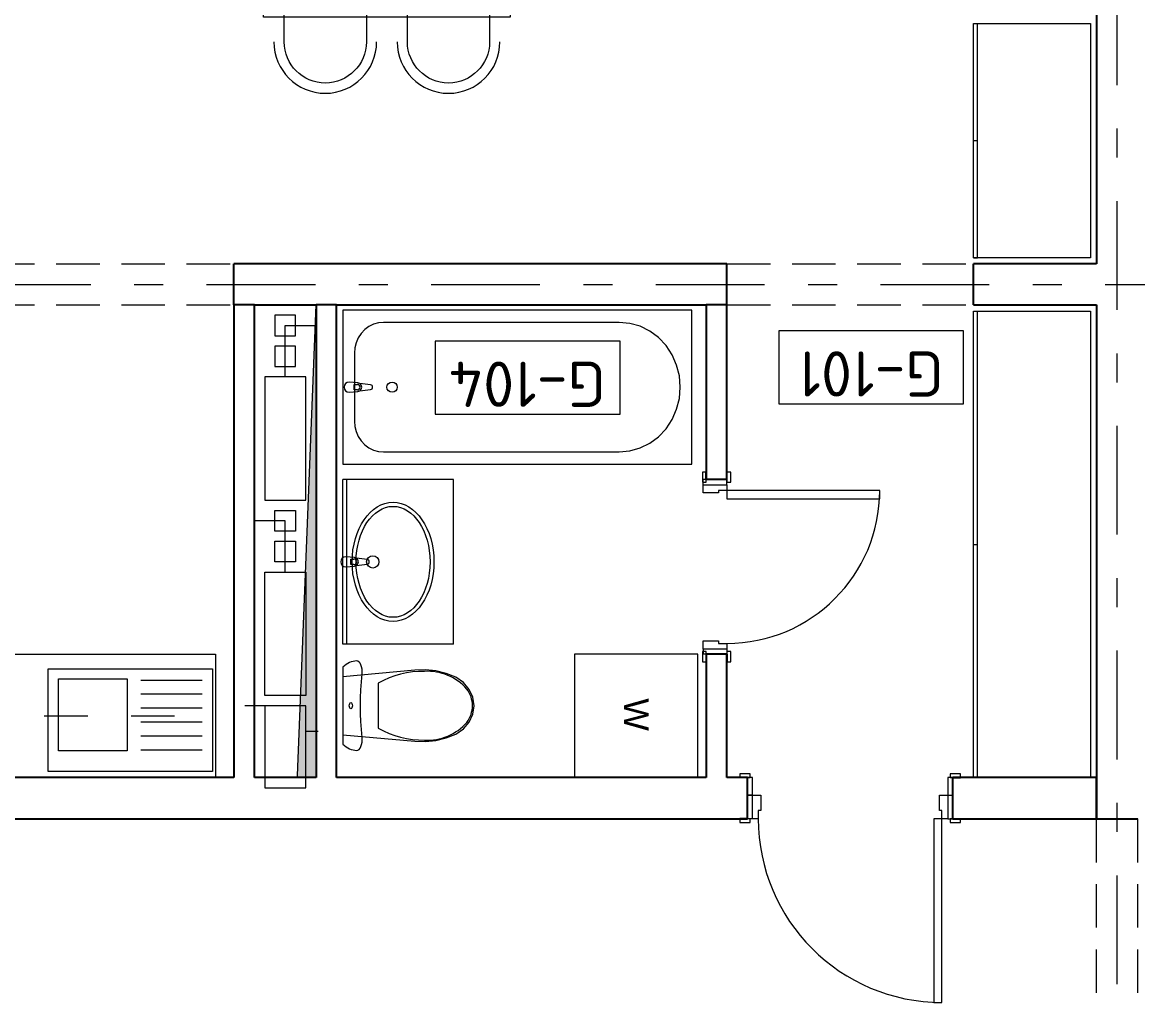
# Model space of a CAD drawing. Header units: millimetres. Extents: x 18162 to 3540582, y 72188 to 247925.
# Drawn here: x 675181 to 680611, y 87646 to 92421 of the extents above; entities that cross this region are included whole.
import ezdxf
from ezdxf.enums import TextEntityAlignment as Align

# ---------------------------------------------------------------- set-up
doc = ezdxf.new("R2010")
doc.units = ezdxf.units.MM
doc.header["$MEASUREMENT"] = 0
doc.set_wipeout_variables(frame=1)
for name, pattern in [('Dashed', [423.333333, 211.666667, -211.666667]), ('Double Dashed', [1093.611073, 529.166651, -211.666656, 141.111112, -211.666656]), ('Hidden Line', [317.5, 211.666667, -105.833333]), ('Wipeout_Contour', [1000, 0, -1000])]:
    doc.linetypes.add(name, pattern=pattern)
for name, color, linetype in [('Archicad Doors', 7, 'Continuous'), ('Archicad Zone Stamps', 7, 'Continuous'), ('Drawing & Figure', 7, 'Continuous'), ('Interior - Equipment', 7, 'Continuous'), ('Interior - Furniture', 7, 'Continuous'), ('Model Unit - Zone A', 7, 'Continuous'), ('Structural - Bearing', 7, 'Continuous'), ('Structural - Grid', 7, 'Continuous')]:
    doc.layers.add(name, color=color, linetype=linetype)
doc.styles.add('GENERATED_STYLE_1', font='arial.ttf')
doc.styles.add('GENERATED_STYLE_2', font='')
doc.styles.add('GENERATED_STYLE_3', font='', dxfattribs={"width": 0.8})
doc.styles.get('GENERATED_STYLE_2').set_extended_font_data('ISOCPEUR MON')
doc.styles.get('GENERATED_STYLE_3').set_extended_font_data('ISOCPEUR MON')

# ---------------------------------------------------------------- blocks, each defined once
blk = doc.blocks.new('АЦӨ_G-104_66_3', base_point=(677641.3, 90692.1))
at = {"layer": 'Archicad Zone Stamps', "color": 7, "linetype": 'Continuous', "lineweight": 5}
for p, q in [((678091.3, 90869.5), (677191.3, 90869.5)), ((677191.3, 90869.5), (677191.3, 90514.7)), ((678091.3, 90514.7), (678091.3, 90869.5)), ((677191.3, 90514.7), (678091.3, 90514.7))]:
    blk.add_line(p, q, dxfattribs=at)
at = {"layer": 'Archicad Zone Stamps', "color": 7, "lineweight": 5, "style": 'GENERATED_STYLE_2'}
for tag, p in [('DUMMY_861', (677257, 90550.2)), ('ROOM_NUMBER', (677641.3, 90550.2))]:
    blk.add_attdef(tag, text='', height=220, rotation=180, dxfattribs=at).set_placement(p, align=Align.TOP_CENTER)
blk = doc.blocks.new('Үүдний хэсэг_G-101_87_3', base_point=(679313.7, 90742.2))
at = {"layer": 'Archicad Zone Stamps', "color": 7, "linetype": 'Continuous', "lineweight": 5}
for p, q in [((679763.7, 90919.6), (678863.7, 90919.6)), ((678863.7, 90919.6), (678863.7, 90564.7)), ((679763.7, 90564.7), (679763.7, 90919.6)), ((678863.7, 90564.7), (679763.7, 90564.7))]:
    blk.add_line(p, q, dxfattribs=at)
at = {"layer": 'Archicad Zone Stamps', "color": 7, "lineweight": 5, "style": 'GENERATED_STYLE_2'}
for tag, p in [('DUMMY_861', (678962.4, 90600.2)), ('ROOM_NUMBER', (679313.7, 90600.2))]:
    blk.add_attdef(tag, text='', height=220, rotation=180, dxfattribs=at).set_placement(p, align=Align.TOP_CENTER)
blk = doc.blocks.new('Rectangular Door Opening 27[80]_3', base_point=(636137.8, 0))
at = {"layer": 'Archicad Doors', "color": 7, "linetype": 'Hidden Line', "lineweight": 13}
for p, q in [((678611.3, 91245.7), (679811.3, 91245.7)), ((678611.3, 91045.7), (678611.3, 91245.7)), ((679811.3, 91045.7), (679811.3, 91245.7)), ((678611.3, 91045.7), (679811.3, 91045.7))]:
    blk.add_line(p, q, dxfattribs=at)
blk = doc.blocks.new('Rectangular Door Opening 27[81]_3', base_point=(636137.8, 0))
at = {"layer": 'Archicad Doors', "color": 7, "linetype": 'Hidden Line', "lineweight": 13}
for p, q in [((674711.3, 91245.7), (676211.3, 91245.7)), ((674711.3, 91045.7), (674711.3, 91245.7)), ((676211.3, 91045.7), (676211.3, 91245.7)), ((674711.3, 91045.7), (676211.3, 91045.7))]:
    blk.add_line(p, q, dxfattribs=at)
blk = doc.blocks.new('Door 27[93]_3', base_point=(636137.8, 0))
at = {"layer": 'Archicad Doors', "color": 7, "linetype": 'Continuous', "lineweight": 13}
for p, q in [((678724.3, 88764.7), (678674.3, 88764.7)), ((678674.3, 88764.7), (678674.3, 88745.7)), ((678674.3, 88745.7), (678724.3, 88745.7)), ((678711.3, 88745.7), (678674.3, 88745.7)), ((678711.3, 88745.7), (678674.3, 88745.7)), ((678736.3, 88745.7), (678711.3, 88745.7)), ((678711.3, 88745.7), (678711.3, 88660.7)), ((678711.3, 88660.7), (678711.3, 88745.7)), ((678711.3, 88660.7), (678711.3, 88745.7)), ((678724.3, 88745.7), (678724.3, 88764.7)), ((678736.3, 88660.7), (678736.3, 88745.7)), ((679711.3, 88745.7), (679686.3, 88745.7)), ((679686.3, 88745.7), (679686.3, 88660.7)), ((679748.3, 88764.7), (679698.3, 88764.7)), ((679698.3, 88764.7), (679698.3, 88745.7)), ((679698.3, 88745.7), (679748.3, 88745.7)), ((679711.3, 88660.7), (679711.3, 88745.7)), ((679711.3, 88660.7), (679711.3, 88745.7)), ((679711.3, 88660.7), (679711.3, 88745.7)), ((679711.3, 88745.7), (679748.3, 88745.7)), ((679711.3, 88745.7), (679748.3, 88745.7)), ((679748.3, 88745.7), (679748.3, 88764.7)), ((678711.3, 88660.7), (678736.3, 88660.7)), ((678736.3, 88660.7), (678711.3, 88660.7)), ((678711.3, 88545.7), (678711.3, 88660.7)), ((678711.3, 88545.7), (678711.3, 88660.7)), ((678711.3, 88545.7), (678711.3, 88660.7)), ((678736.3, 88545.7), (678736.3, 88660.7)), ((678736.3, 88660.7), (678776.3, 88660.7)), ((678776.3, 88660.7), (678776.3, 88585.7)), ((679646.3, 88585.7), (679646.3, 88660.7)), ((679646.3, 88660.7), (679686.3, 88660.7)), ((679686.3, 88660.7), (679711.3, 88660.7)), ((679686.3, 88660.7), (679711.3, 88660.7)), ((679686.3, 88660.7), (679686.3, 88545.7)), ((679711.3, 88545.7), (679711.3, 88660.7)), ((679711.3, 88545.7), (679711.3, 88660.7)), ((679711.3, 88545.7), (679711.3, 88660.7)), ((678776.3, 88585.7), (678764.3, 88585.7)), ((678764.3, 88585.7), (678764.3, 88545.7)), ((679658.3, 88585.7), (679646.3, 88585.7)), ((679658.3, 88545.7), (679658.3, 88585.7)), ((678724.3, 88545.7), (678674.3, 88545.7)), ((678674.3, 88545.7), (678674.3, 88526.7)), ((678711.3, 88545.7), (678674.3, 88545.7)), ((678711.3, 88545.7), (678674.3, 88545.7)), ((678674.3, 88526.7), (678724.3, 88526.7)), ((678736.3, 88545.7), (678711.3, 88545.7)), ((678724.3, 88526.7), (678724.3, 88545.7)), ((678764.3, 88545.7), (678736.3, 88545.7)), ((679658.3, 88545.7), (679618.3, 88545.7)), ((679618.3, 88545.7), (679618.3, 87651.7)), ((679686.3, 88545.7), (679658.3, 88545.7)), ((679658.3, 87651.7), (679658.3, 88545.7)), ((679686.3, 88545.7), (679711.3, 88545.7)), ((679748.3, 88545.7), (679698.3, 88545.7)), ((679698.3, 88545.7), (679698.3, 88526.7)), ((679698.3, 88526.7), (679748.3, 88526.7)), ((679711.3, 88545.7), (679748.3, 88545.7)), ((679711.3, 88545.7), (679748.3, 88545.7)), ((679748.3, 88526.7), (679748.3, 88545.7)), ((679618.3, 87651.7), (679658.3, 87651.7))]:
    blk.add_line(p, q, dxfattribs=at)
blk.add_arc((679658.3, 88545.7), 894, 180, 270, dxfattribs=at)
blk = doc.blocks.new('Door 27[100]_3', base_point=(636137.8, 0))
at = {"layer": 'Archicad Doors', "color": 7, "linetype": 'Continuous', "lineweight": 13}
for p, q in [((678511.3, 90232.7), (678492.3, 90232.7)), ((678492.3, 90232.7), (678492.3, 90182.7)), ((678496.3, 90170.7), (678496.3, 90195.7)), ((678611.3, 90195.7), (678496.3, 90195.7)), ((678511.3, 90182.7), (678511.3, 90232.7)), ((678511.3, 90195.7), (678511.3, 90232.7)), ((678511.3, 90195.7), (678511.3, 90232.7)), ((678611.3, 90195.7), (678511.3, 90195.7)), ((678611.3, 90195.7), (678511.3, 90195.7)), ((678630.3, 90232.7), (678611.3, 90232.7)), ((678611.3, 90232.7), (678611.3, 90182.7)), ((678611.3, 90195.7), (678611.3, 90232.7)), ((678611.3, 90195.7), (678611.3, 90232.7)), ((678611.3, 90170.7), (678611.3, 90195.7)), ((678630.3, 90182.7), (678630.3, 90232.7)), ((678492.3, 90182.7), (678511.3, 90182.7)), ((678496.3, 90170.7), (678611.3, 90170.7)), ((678496.3, 90130.7), (678496.3, 90170.7)), ((678611.3, 90142.7), (678571.3, 90142.7)), ((678571.3, 90142.7), (678571.3, 90130.7)), ((678611.3, 90182.7), (678630.3, 90182.7)), ((678611.3, 90170.7), (678611.3, 90142.7)), ((679355.3, 90142.7), (678611.3, 90142.7)), ((678611.3, 90142.7), (678611.3, 90102.7)), ((679355.3, 90102.7), (679355.3, 90142.7)), ((678571.3, 90130.7), (678496.3, 90130.7)), ((678611.3, 90102.7), (679355.3, 90102.7)), ((678496.3, 89410.7), (678571.3, 89410.7)), ((678496.3, 89370.7), (678496.3, 89410.7)), ((678571.3, 89410.7), (678571.3, 89398.7)), ((678571.3, 89398.7), (678611.3, 89398.7)), ((678611.3, 89398.7), (678611.3, 89370.7)), ((678492.3, 89358.7), (678492.3, 89308.7)), ((678511.3, 89358.7), (678492.3, 89358.7)), ((678496.3, 89370.7), (678496.3, 89345.7)), ((678611.3, 89370.7), (678496.3, 89370.7)), ((678611.3, 89345.7), (678496.3, 89345.7)), ((678511.3, 89308.7), (678511.3, 89358.7)), ((678611.3, 89345.7), (678511.3, 89345.7)), ((678611.3, 89345.7), (678511.3, 89345.7)), ((678511.3, 89345.7), (678511.3, 89308.7)), ((678511.3, 89345.7), (678511.3, 89308.7)), ((678611.3, 89370.7), (678611.3, 89345.7)), ((678611.3, 89358.7), (678611.3, 89308.7)), ((678630.3, 89358.7), (678611.3, 89358.7)), ((678611.3, 89345.7), (678611.3, 89308.7)), ((678611.3, 89345.7), (678611.3, 89308.7)), ((678630.3, 89308.7), (678630.3, 89358.7)), ((678492.3, 89308.7), (678511.3, 89308.7)), ((678611.3, 89308.7), (678630.3, 89308.7))]:
    blk.add_line(p, q, dxfattribs=at)
blk.add_arc((678611.3, 90142.7), 744, 270, 0, dxfattribs=at)
blk = doc.blocks.new('Rectangular Door Opening 27[101]_3', base_point=(636137.8, 0))
at = {"layer": 'Archicad Doors', "color": 7, "linetype": 'Hidden Line', "lineweight": 13}
for p, q in [((680411.3, 86745.7), (680411.3, 88545.7)), ((680411.3, 88545.7), (680611.3, 88545.7)), ((680611.3, 86745.7), (680611.3, 88545.7)), ((680411.3, 86745.7), (680611.3, 86745.7))]:
    blk.add_line(p, q, dxfattribs=at)
blk = doc.blocks.new('Basin Cabinet 27[191]_3', base_point=(677281.3, 89395.7))
at = {"layer": 'Interior - Equipment', "color": 7, "linetype": 'Continuous', "lineweight": 5}
for p, q in [((676741.3, 89395.7), (676741.3, 90195.7)), ((677281.3, 90195.7), (676741.3, 90195.7)), ((676761.3, 89395.7), (676761.3, 90195.7)), ((677281.3, 89395.7), (677281.3, 90195.7)), ((676781.2, 89809.3), (676796.1, 89809.3)), ((676781.2, 89782.1), (676781.2, 89809.3)), ((676796.1, 89782.1), (676781.2, 89782.1)), ((677281.3, 89395.7), (676741.3, 89395.7))]:
    blk.add_line(p, q, dxfattribs=at)
at = {"layer": 'Interior - Equipment', "color": 7, "linetype": 'Continuous', "lineweight": 5, "flags": 128}
blk.add_lwpolyline([(676756.3, 89770.7), (676798.3, 89774.7, 0.12102), (676807.8, 89777.9), (676860.7, 89784.6, 0.882566), (676860.7, 89806.8), (676807.8, 89813.4, 0.12102), (676798.3, 89816.7), (676756.3, 89820.7, 1)], format="xyb", close=True, dxfattribs=at)
at = {"layer": 'Interior - Equipment', "color": 7, "linetype": 'Continuous', "lineweight": 5}
blk.add_circle((676887.5, 89795.7), 30, dxfattribs=at)
for centre, radius, start, end in [((676796.4, 89795.7), 21.1, 302.771, 57.229), ((676796.1, 89795.7), 13.6, 270, 90)]:
    blk.add_arc(centre, radius, start, end, dxfattribs=at)
for major_axis, ratio in [((0, 290), 0.686667), ((0, 270), 0.666667)]:
    blk.add_ellipse((676986.3, 89795.7), major_axis=major_axis, ratio=ratio, dxfattribs=at)
blk = doc.blocks.new('Bathtub 27[192]_3', base_point=(676741.3, 91020.7))
at = {"layer": 'Interior - Equipment', "color": 7, "linetype": 'Continuous', "lineweight": 5}
for p, q in [((676797.6, 90659.3), (676812.4, 90659.3)), ((676797.6, 90632.1), (676797.6, 90659.3)), ((676812.4, 90632.1), (676797.6, 90632.1))]:
    blk.add_line(p, q, dxfattribs=at)
at = {"layer": 'Interior - Equipment', "color": 7, "linetype": 'Continuous', "lineweight": 5, "flags": 128}
for points in [[(676741.3, 90270.7), (678441.3, 90270.7), (678441.3, 91020.7), (676741.3, 91020.7)], [(676939.7, 90960.7), (676915.1, 90958.4), (676891.2, 90951.6), (676868.8, 90940.6), (676848.6, 90925.6), (676831.1, 90907.1), (676817, 90885.7), (676806.5, 90862), (676800.1, 90836.7), (676798, 90810.7), (676798, 90480.7), (676800.1, 90454.6), (676806.5, 90429.4), (676817, 90405.7), (676831.1, 90384.3), (676848.6, 90365.8), (676868.8, 90350.8), (676891.2, 90339.7), (676915.1, 90333), (676939.7, 90330.7), (678087.2, 90330.7), (678138.8, 90335.5), (678188.9, 90349.7), (678235.9, 90372.9), (678278.4, 90404.4), (678315.1, 90443.2), (678344.8, 90488.2), (678366.7, 90537.9), (678380.1, 90591), (678384.7, 90645.7), (678380.1, 90700.4), (678366.7, 90753.4), (678344.8, 90803.2), (678315.1, 90848.2), (678278.4, 90887), (678235.9, 90918.5), (678188.9, 90941.7), (678138.8, 90955.9), (678087.2, 90960.7)]]:
    blk.add_lwpolyline(points, close=True, dxfattribs=at)
blk.add_lwpolyline([(676772.6, 90620.7), (676814.6, 90624.7, 0.12102), (676824.1, 90627.9), (676877, 90634.6, 0.882566), (676877, 90656.8), (676824.1, 90663.4, 0.12102), (676814.6, 90666.7), (676772.6, 90670.7, 1)], format="xyb", close=True, dxfattribs=at)
at = {"layer": 'Interior - Equipment', "color": 7, "linetype": 'Continuous', "lineweight": 5}
blk.add_circle((676981.3, 90645.7), 25, dxfattribs=at)
for centre, radius, start, end in [((676812.4, 90645.7), 13.6, 270, 90), ((676812.7, 90645.7), 21.1, 302.771, 57.229)]:
    blk.add_arc(centre, radius, start, end, dxfattribs=at)
blk = doc.blocks.new('WC 27[193]_3', base_point=(676741.3, 89095.7))
at = {"layer": 'Interior - Equipment', "color": 7, "linetype": 'Continuous', "lineweight": 5}
for p, q in [((676914.4, 89204.6), (676914.4, 89095.7)), ((676914.4, 89095.7), (676914.4, 88986.7))]:
    blk.add_line(p, q, dxfattribs=at)
at = {"layer": 'Interior - Equipment', "color": 7, "linetype": 'Continuous', "lineweight": 5, "flags": 128}
for points in [[(676741.3, 88908.9), (676749.2, 88901.8), (676757.4, 88895.6), (676765.7, 88890.3), (676774.1, 88886), (676782.7, 88882.6), (676791.3, 88880.1), (676800, 88878.7), (676808.8, 88878.2), (676814.8, 88879.5), (676820.6, 88883.2), (676825.8, 88889.3), (676830.1, 88897.5), (676833.4, 88907.2), (676835.5, 88918.1), (676836.3, 88929.6), (676835.8, 88941.2), (676832.2, 88979.5), (676829.7, 89018), (676828.1, 89056.8), (676827.6, 89095.7), (676828.1, 89134.5), (676829.7, 89173.3), (676832.2, 89211.9), (676835.8, 89250.2), (676836.3, 89261.7), (676835.5, 89273.2), (676833.4, 89284.1), (676830.1, 89293.9), (676825.8, 89302), (676820.6, 89308.1), (676814.8, 89311.9), (676808.8, 89313.2), (676800, 89312.7), (676791.3, 89311.2), (676782.7, 89308.8), (676774.1, 89305.4), (676765.7, 89301), (676757.4, 89295.7), (676749.2, 89289.5), (676741.3, 89282.4)], [(677194.8, 88926.2), (677244.5, 88938.7), (677291.4, 88957.7), (677328.6, 88983.3), (677357.2, 89016.3), (677375.1, 89054.6), (677381.3, 89095.7), (677375.1, 89136.7), (677357.2, 89175), (677328.6, 89208.1), (677291.4, 89233.7), (677244.5, 89252.7), (677194.8, 89265.1), (677143.4, 89270.6), (677091.7, 89269), (676741.3, 89236.6), (676741.3, 88954.7), (677091.7, 88922.3), (677143.4, 88920.8)]]:
    blk.add_lwpolyline(points, close=True, dxfattribs=at)
at = {"layer": 'Interior - Equipment', "color": 7, "linetype": 'Continuous', "lineweight": 5}
for centre, major_axis, start_param, end_param in [((677129.3, 88837.6), (425.5, 0), 1.547178, 2.100199), ((677153.6, 89006.2), (257.1, 0), 0.725935, 1.626524), ((677234.1, 89094.9), (138.6, 0), 0.005861, 0.632505), ((677234.1, 89096.5), (138.6, 0), 5.650681, 6.277325), ((677153.6, 89185.1), (257.1, 0), 4.656658, 5.557246), ((677129.3, 89353.8), (425.5, 0), 4.182984, 4.736005)]:
    blk.add_ellipse(centre, major_axis=major_axis, ratio=0.999377, start_param=start_param, end_param=end_param, dxfattribs=at)
blk.add_ellipse((676780.7, 89095.7), major_axis=(0, 15), ratio=0.524717, dxfattribs=at)
blk = doc.blocks.new('Washer 27[194]_3', base_point=(677870.1, 89045.7))
at = {"layer": 'Interior - Equipment', "color": 7, "linetype": 'Continuous', "lineweight": 5, "flags": 128}
blk.add_lwpolyline([(677870.1, 88745.7), (678470.1, 88745.7), (678470.1, 89345.7), (677870.1, 89345.7)], close=True, dxfattribs=at)
at = {"layer": 'Interior - Equipment', "color": 7, "lineweight": 5, "style": 'GENERATED_STYLE_1'}
blk.add_attdef('stDisplayText', text='', height=120, rotation=270, dxfattribs=at).set_placement((678170.1, 89052.5), align=Align.MIDDLE_CENTER)
blk = doc.blocks.new('Kitchen Layout 27[195]_3', base_point=(677141.3, 88745.7))
at = {"layer": 'Interior - Equipment', "color": 7, "linetype": 'Continuous', "lineweight": 5}
for p, q in [((674587, 91776.2), (674445.6, 91634.8)), ((674587, 91634.8), (674445.6, 91776.2)), ((674516.3, 91805.5), (674516.3, 91605.5)), ((674616.3, 91705.5), (674416.3, 91705.5)), ((674741.3, 91045.7), (674141.3, 90505.5)), ((674741.3, 90505.5), (674141.3, 91045.7)), ((675357.6, 89225.7), (675692.6, 89225.7)), ((675357.6, 88875.7), (675357.6, 89225.7)), ((675692.6, 89225.7), (675692.6, 88875.7)), ((675757.6, 89220.7), (676057.6, 89220.7)), ((675757.6, 89152.7), (676057.6, 89152.7)), ((675757.6, 89084.7), (676057.6, 89084.7)), ((675757.6, 89016.7), (676057.6, 89016.7)), ((675757.6, 88948.7), (676057.6, 88948.7)), ((675692.6, 88875.7), (675357.6, 88875.7)), ((675757.6, 88880.7), (676057.6, 88880.7))]:
    blk.add_line(p, q, dxfattribs=at)
at = {"layer": 'Interior - Equipment', "color": 7, "linetype": 'Dashed', "lineweight": 5}
for p, q in [((674141.3, 88745.7), (674141.3, 90505.5)), ((674141.3, 90505.5), (674441.3, 90505.5)), ((674441.3, 90505.5), (674441.3, 89045.7)), ((674441.3, 89045.7), (676121.3, 89045.7)), ((676121.3, 89045.7), (676121.3, 88745.7)), ((676121.3, 88745.7), (674141.3, 88745.7))]:
    blk.add_line(p, q, dxfattribs=at)
at = {"layer": 'Interior - Equipment', "color": 7, "linetype": 'Continuous', "lineweight": 5, "flags": 128}
for points in [[(674891.3, 92155.5), (674891.3, 91255.5), (674141.3, 91255.5), (674141.3, 92155.5)], [(676121.3, 88745.7), (674141.3, 88745.7), (674141.3, 91045.7), (674741.3, 91045.7), (674741.3, 89345.7), (676121.3, 89345.7)], [(674741.3, 91045.7), (674741.3, 90505.5), (674141.3, 90505.5), (674141.3, 91045.7)], [(674691.3, 90402.6), (674691.3, 89822.6), (674191.3, 89822.6), (674191.3, 90402.6)], [(675307.6, 89275.7), (676107.6, 89275.7), (676107.6, 88775.7), (675307.6, 88775.7)]]:
    blk.add_lwpolyline(points, close=True, dxfattribs=at)
at = {"layer": 'Interior - Equipment', "color": 7, "linetype": 'Continuous', "lineweight": 5}
for centre, radius in [((674303.8, 90272.1), 72.5), ((674541.3, 90239), 105), ((674323.3, 89967.6), 90), ((674556.3, 89947.3), 72.5)]:
    blk.add_circle(centre, radius, dxfattribs=at)
blk = doc.blocks.new('Cupboard 27[237]_3', base_point=(679811.3, 91275.4))
at = {"layer": 'Interior - Furniture', "color": 7, "linetype": 'Continuous', "lineweight": 5}
for p, q in [((679831.3, 91275.4), (679831.3, 92415.4)), ((679811.3, 91845.4), (679831.3, 91845.4)), ((679811.3, 91275.4), (679831.3, 91275.4))]:
    blk.add_line(p, q, dxfattribs=at)
at = {"layer": 'Interior - Furniture', "color": 7, "linetype": 'Continuous', "lineweight": 5, "flags": 128}
blk.add_lwpolyline([(679811.3, 91275.4), (679811.3, 92415.4), (680381.6, 92415.4), (680381.6, 91275.4)], close=True, dxfattribs=at)
blk = doc.blocks.new('Cupboard 27[238]_3', base_point=(679811.3, 88745.7))
at = {"layer": 'Interior - Furniture', "color": 7, "linetype": 'Continuous', "lineweight": 5}
for p, q in [((679831.3, 88745.7), (679831.3, 91015.4)), ((679811.3, 89880.5), (679831.3, 89880.5)), ((679811.3, 88745.7), (679831.3, 88745.7))]:
    blk.add_line(p, q, dxfattribs=at)
at = {"layer": 'Interior - Furniture', "color": 7, "linetype": 'Continuous', "lineweight": 5, "flags": 128}
blk.add_lwpolyline([(679811.3, 88745.7), (679811.3, 91015.4), (680381.6, 91015.4), (680381.6, 88745.7)], close=True, dxfattribs=at)
blk = doc.blocks.new('Dining Table Rectangle 27[239]_3', base_point=(676956.3, 92795.7))
at = {"layer": 'Interior - Furniture', "color": 7, "linetype": 'Continuous', "lineweight": 5, "flags": 128}
for points in [[(676456.3, 92995.7), (676856.3, 92995.7), (676856.3, 93265.7, 1), (676456.3, 93265.7)], [(677056.3, 92995.7), (677456.3, 92995.7), (677456.3, 93265.7, 1), (677056.3, 93265.7)], [(676456.3, 92595.7), (676856.3, 92595.7), (676856.3, 92325.7, -1), (676456.3, 92325.7)], [(677056.3, 92595.7), (677456.3, 92595.7), (677456.3, 92325.7, -1), (677056.3, 92325.7)]]:
    blk.add_lwpolyline(points, format="xyb", close=True, dxfattribs=at)
blk.add_lwpolyline([(676356.3, 93145.7), (677556.3, 93145.7), (677556.3, 92445.7), (676356.3, 92445.7)], close=True, dxfattribs=at)
at = {"layer": 'Interior - Furniture', "color": 7, "linetype": 'Continuous', "lineweight": 5}
for centre, start, end in [((676656.3, 93265.7), 0, 180), ((677256.3, 93265.7), 0, 180), ((676656.3, 92325.7), 180, 0), ((677256.3, 92325.7), 180, 0)]:
    blk.add_arc(centre, 250, start, end, dxfattribs=at)
blk = doc.blocks.new('Standard grid marker[330]_3', base_point=(654300.1, 91145.7))
at = {"layer": 'Structural - Grid', "color": 13, "linetype": 'Double Dashed', "lineweight": 13}
blk.add_line((655300.1, 91145.7), (689862.2, 91145.7), dxfattribs=at)
at = {"layer": 'Structural - Grid', "color": 13, "lineweight": 13, "style": 'GENERATED_STYLE_3'}
blk.add_attdef('AC_MarkerText_1', text='', height=250, rotation=180, dxfattribs=at).set_placement((691162.2, 91020.7), align=Align.TOP_CENTER)
blk = doc.blocks.new('Standard grid marker[332]_3', base_point=(680511.3, 72524.1))
at = {"layer": 'Structural - Grid', "color": 13, "linetype": 'Double Dashed', "lineweight": 13}
blk.add_line((680511.3, 73524.1), (680511.3, 100185.5), dxfattribs=at)
at = {"layer": 'Structural - Grid', "color": 13, "lineweight": 13, "style": 'GENERATED_STYLE_3'}
blk.add_attdef('AC_MarkerText_1', text='', height=250, rotation=180, dxfattribs=at).set_placement((680511.3, 101360.5), align=Align.TOP_CENTER)

msp = doc.modelspace()

# ---------------------------------------------------------------- hatches: boundary and pattern name
at = {"layer": 'Drawing & Figure', "linetype": 'Continuous', "lineweight": 13}
msp.add_hatch(color=7, dxfattribs=at).paths.add_polyline_path([(676520.1, 88714.9), (676611.3, 91045.7), (676611.3, 88595.7), (676311.3, 88595.7)])

# ---------------------------------------------------------------- linework, layer by layer
at = {"layer": 'Drawing & Figure', "color": 7, "linetype": 'Continuous', "lineweight": 13, "flags": 128}
msp.add_lwpolyline([(676520.1, 88714.9), (676611.3, 91045.7), (676611.3, 88595.7), (676311.3, 88595.7)], close=True, dxfattribs=at)
at = {"layer": 'Structural - Bearing', "color": 7, "linetype": 'Continuous', "lineweight": 13, "flags": 128}
msp.add_lwpolyline([(676311.3, 91045.7), (676611.3, 91045.7), (676611.3, 88595.7), (676311.3, 88595.7)], close=True, dxfattribs=at)
at = {"layer": 'Structural - Grid', "color": 7, "linetype": 'Continuous', "lineweight": 5}
for points in [[(676511.3, 90995.7), (676411.3, 90995.7), (676411.3, 90895.7), (676511.3, 90895.7)], [(676511.3, 90845.7), (676411.3, 90845.7), (676411.3, 90745.7), (676511.3, 90745.7)], [(676561.3, 90695.7), (676361.3, 90695.7), (676361.3, 90095.7), (676561.3, 90095.7)], [(676411.3, 90045.7), (676511.3, 90045.7), (676511.3, 89945.7), (676411.3, 89945.7)], [(676411.3, 89895.7), (676511.3, 89895.7), (676511.3, 89795.7), (676411.3, 89795.7)], [(676361.3, 89745.7), (676561.3, 89745.7), (676561.3, 89145.7), (676361.3, 89145.7)]]:
    msp.add_lwpolyline(points, close=True, dxfattribs=at)

# ---------------------------------------------------------------- block references
at = {"layer": 'Interior - Equipment', "color": 7, "linetype": 'Continuous', "lineweight": 5}
msp.add_blockref('WC 27[193]_3', (676741.3, 89095.7), dxfattribs=at)
at = {"layer": 'Interior - Furniture', "color": 7, "linetype": 'Continuous', "lineweight": 5}
for name, p in [('Dining Table Rectangle 27[239]_3', (676956.3, 92795.7)), ('Cupboard 27[237]_3', (679811.3, 91275.4))]:
    msp.add_blockref(name, p, dxfattribs=at)
at = {"layer": 'Model Unit - Zone A', "color": 7, "linetype": 'Continuous', "lineweight": 5}
for name, p, values in [('Үүдний хэсэг_G-101_87_3', (679313.7, 90742.2), {'ROOM_NUMBER': 'G-101'}), ('АЦӨ_G-104_66_3', (677641.3, 90692.1), {'ROOM_NUMBER': 'G-104'})]:
    msp.add_blockref(name, p, dxfattribs=at).add_auto_attribs(values)

# ---------------------------------------------------------------- wipeouts: each hides what was drawn before it
at = {"color": 254, "linetype": 'Wipeout_Contour', "lineweight": 0, "ltscale": 2744766.562717182}
msp.add_wipeout([(679811.3, 91045.7), (680411.3, 91045.7), (680411.3, 91245.7), (679811.3, 91245.7)], dxfattribs=at).dxf.layer = 'Structural - Bearing'
at = {"color": 254, "linetype": 'Wipeout_Contour', "lineweight": 0, "ltscale": 2743257.862336682}
msp.add_wipeout([(679711.3, 88745.7), (679711.3, 88545.7), (680411.3, 88545.7), (680411.3, 88745.7)], dxfattribs=at).dxf.layer = 'Structural - Bearing'

# ---------------------------------------------------------------- next in the draw order: linework, layer by layer
at = {"layer": 'Structural - Bearing', "color": 7, "linetype": 'Continuous', "lineweight": 25}
for p, q in [((679811.3, 91045.7), (679811.3, 91245.7)), ((679711.3, 88745.7), (679748.3, 88745.7)), ((679711.3, 88660.7), (679711.3, 88745.7)), ((679711.3, 88545.7), (679711.3, 88660.7)), ((679711.3, 88545.7), (679748.3, 88545.7))]:
    msp.add_line(p, q, dxfattribs=at)
at = {"layer": 'Structural - Bearing', "color": 7, "linetype": 'Continuous', "lineweight": 25, "flags": 128}
for points in [[(680411.3, 91245.7), (679811.3, 91245.7)], [(679811.3, 91045.7), (680411.3, 91045.7)], [(680411.3, 88745.7), (679711.3, 88745.7)], [(680411.3, 88545.7), (680411.3, 88745.7)], [(679711.3, 88545.7), (680411.3, 88545.7)]]:
    msp.add_lwpolyline(points, dxfattribs=at)

# ---------------------------------------------------------------- next in the draw order: block references
at = {"layer": 'Interior - Furniture', "color": 7, "linetype": 'Continuous', "lineweight": 5}
msp.add_blockref('Cupboard 27[238]_3', (679811.3, 88745.7), dxfattribs=at)

# ---------------------------------------------------------------- next in the draw order: wipeouts: each hides what was drawn before it
at = {"color": 254, "linetype": 'Wipeout_Contour', "lineweight": 0, "ltscale": 2734062.707152631}
msp.add_wipeout([(676211.3, 91045.7), (678611.3, 91045.7), (678611.3, 91245.7), (676211.3, 91245.7)], dxfattribs=at).dxf.layer = 'Structural - Bearing'
at = {"color": 254, "linetype": 'Wipeout_Contour', "lineweight": 0, "ltscale": 2728781.245836247}
msp.add_wipeout([(674111.3, 88745.7), (674111.3, 88545.7), (678711.3, 88545.7), (678711.3, 88745.7)], dxfattribs=at).dxf.layer = 'Structural - Bearing'

# ---------------------------------------------------------------- next in the draw order: linework, layer by layer
at = {"layer": 'Structural - Bearing', "color": 7, "linetype": 'Continuous', "lineweight": 25}
for p, q in [((676211.3, 91045.7), (676211.3, 91245.7)), ((678611.3, 91045.7), (678611.3, 91245.7)), ((678711.3, 88745.7), (678674.3, 88745.7)), ((678711.3, 88660.7), (678711.3, 88745.7)), ((678711.3, 88545.7), (678711.3, 88660.7)), ((678711.3, 88545.7), (678674.3, 88545.7))]:
    msp.add_line(p, q, dxfattribs=at)
at = {"layer": 'Structural - Bearing', "color": 7, "linetype": 'Continuous', "lineweight": 25, "flags": 128}
for points in [[(678611.3, 91245.7), (676211.3, 91245.7)], [(676211.3, 91045.7), (678611.3, 91045.7)], [(676211.3, 88745.7), (674111.3, 88745.7)], [(676611.3, 88745.7), (676311.3, 88745.7)], [(678511.3, 88745.7), (676711.3, 88745.7)], [(678711.3, 88745.7), (678611.3, 88745.7)], [(674111.3, 88545.7), (678711.3, 88545.7)]]:
    msp.add_lwpolyline(points, dxfattribs=at)
at = {"layer": 'Structural - Grid', "color": 7, "linetype": 'Continuous', "lineweight": 5}
msp.add_lwpolyline([(676561.3, 89095.7), (676361.3, 89095.7), (676361.3, 88695.7), (676561.3, 88695.7)], close=True, dxfattribs=at)

# ---------------------------------------------------------------- next in the draw order: block references
at = {"layer": 'Archicad Doors', "color": 7, "linetype": 'Hidden Line', "lineweight": 13}
for name in ['Rectangular Door Opening 27[81]_3', 'Rectangular Door Opening 27[80]_3']:
    msp.add_blockref(name, (636137.8, 0), dxfattribs=at)
at = {"layer": 'Archicad Doors', "color": 7, "linetype": 'Continuous', "lineweight": 13}
msp.add_blockref('Door 27[93]_3', (636137.8, 0), dxfattribs=at)
at = {"layer": 'Interior - Equipment', "color": 7, "linetype": 'Continuous', "lineweight": 5}
for name, p in [('Kitchen Layout 27[195]_3', (677141.3, 88745.7)), ('Bathtub 27[192]_3', (676741.3, 91020.7))]:
    msp.add_blockref(name, p, dxfattribs=at)
msp.add_blockref('Washer 27[194]_3', (677870.1, 89045.7), dxfattribs=at).add_auto_attribs({'stDisplayText': 'W'})

# ---------------------------------------------------------------- next in the draw order: wipeouts: each hides what was drawn before it
at = {"color": 254, "linetype": 'Wipeout_Contour', "lineweight": 0, "ltscale": 2747147.123492926}
msp.add_wipeout([(680611.3, 96545.7), (680411.3, 96545.7), (680411.3, 88545.7), (680611.3, 88545.7)], dxfattribs=at).dxf.layer = 'Structural - Bearing'

# ---------------------------------------------------------------- next in the draw order: linework, layer by layer
at = {"layer": 'Structural - Bearing', "color": 7, "linetype": 'Continuous', "lineweight": 25}
msp.add_line((680411.3, 88545.7), (680611.3, 88545.7), dxfattribs=at)
at = {"layer": 'Structural - Bearing', "color": 7, "linetype": 'Continuous', "lineweight": 25, "flags": 128}
for points in [[(680411.3, 96545.7), (680411.3, 91245.7)], [(680411.3, 91045.7), (680411.3, 88545.7)]]:
    msp.add_lwpolyline(points, dxfattribs=at)

# ---------------------------------------------------------------- next in the draw order: block references
at = {"layer": 'Archicad Doors', "color": 7, "linetype": 'Hidden Line', "lineweight": 13}
msp.add_blockref('Rectangular Door Opening 27[101]_3', (636137.8, 0), dxfattribs=at)
at = {"layer": 'Structural - Grid', "color": 13, "linetype": 'Continuous', "lineweight": 13}
msp.add_blockref('Standard grid marker[332]_3', (680511.3, 72524.1), dxfattribs=at)

# ---------------------------------------------------------------- next in the draw order: wipeouts: each hides what was drawn before it
at = {"color": 254, "linetype": 'Wipeout_Contour', "lineweight": 0, "ltscale": 2728844.207654049}
msp.add_wipeout([(676211.3, 91045.7), (676211.3, 88745.7), (676311.3, 88745.7), (676311.3, 91045.7)], dxfattribs=at).dxf.layer = 'Structural - Bearing'
at = {"color": 254, "linetype": 'Wipeout_Contour', "lineweight": 0, "ltscale": 2730430.261902247}
msp.add_wipeout([(676611.3, 91045.7), (676611.3, 88745.7), (676711.3, 88745.7), (676711.3, 91045.7)], dxfattribs=at).dxf.layer = 'Structural - Bearing'
at = {"color": 254, "linetype": 'Wipeout_Contour', "lineweight": 0, "ltscale": 2738343.335224442}
msp.add_wipeout([(678511.3, 91045.7), (678511.3, 90195.7), (678611.3, 90195.7), (678611.3, 91045.7)], dxfattribs=at).dxf.layer = 'Structural - Bearing'
at = {"color": 254, "linetype": 'Wipeout_Contour', "lineweight": 0, "ltscale": 2737516.247642981}
msp.add_wipeout([(678511.3, 88745.7), (678611.3, 88745.7), (678611.3, 89345.7), (678511.3, 89345.7)], dxfattribs=at).dxf.layer = 'Structural - Bearing'

# ---------------------------------------------------------------- next in the draw order: linework, layer by layer
at = {"layer": 'Structural - Bearing', "color": 7, "linetype": 'Continuous', "lineweight": 25}
for p, q in [((678511.3, 90195.7), (678511.3, 90232.7)), ((678611.3, 90195.7), (678511.3, 90195.7)), ((678611.3, 90195.7), (678611.3, 90232.7)), ((678511.3, 89345.7), (678511.3, 89308.7)), ((678611.3, 89345.7), (678511.3, 89345.7)), ((678611.3, 89345.7), (678611.3, 89308.7))]:
    msp.add_line(p, q, dxfattribs=at)
at = {"layer": 'Structural - Bearing', "color": 7, "linetype": 'Continuous', "lineweight": 25, "flags": 128}
for points in [[(676211.3, 91045.7), (676211.3, 88745.7)], [(676311.3, 91045.7), (676211.3, 91045.7)], [(676311.3, 88745.7), (676311.3, 91045.7)], [(676611.3, 91045.7), (676611.3, 88745.7)], [(676711.3, 91045.7), (676611.3, 91045.7)], [(676711.3, 88745.7), (676711.3, 91045.7)], [(678511.3, 91045.7), (678511.3, 90195.7)], [(678611.3, 91045.7), (678511.3, 91045.7)], [(678611.3, 90195.7), (678611.3, 91045.7)], [(678511.3, 89345.7), (678511.3, 88745.7)], [(678611.3, 88745.7), (678611.3, 89345.7)]]:
    msp.add_lwpolyline(points, dxfattribs=at)
at = {"layer": 'Structural - Grid', "color": 7, "linetype": 'Continuous', "lineweight": 5}
for points in [[(676461.3, 90695.7), (676461.3, 90945.7), (676611.3, 90945.7)], [(676461.3, 89745.7), (676461.3, 89995.7), (676311.3, 89995.7)], [(676361.3, 89095.7), (676265.4, 89095.7)], [(676561.3, 88972.1), (676620.9, 88972.1)]]:
    msp.add_lwpolyline(points, dxfattribs=at)

# ---------------------------------------------------------------- next in the draw order: block references
at = {"layer": 'Archicad Doors', "color": 7, "linetype": 'Continuous', "lineweight": 13}
msp.add_blockref('Door 27[100]_3', (636137.8, 0), dxfattribs=at)
at = {"layer": 'Interior - Equipment', "color": 7, "linetype": 'Continuous', "lineweight": 5}
msp.add_blockref('Basin Cabinet 27[191]_3', (677281.3, 89395.7), dxfattribs=at)
at = {"layer": 'Structural - Grid', "color": 13, "linetype": 'Continuous', "lineweight": 13}
msp.add_blockref('Standard grid marker[330]_3', (654300.1, 91145.7), dxfattribs=at)

doc.saveas('drawing.dxf')
